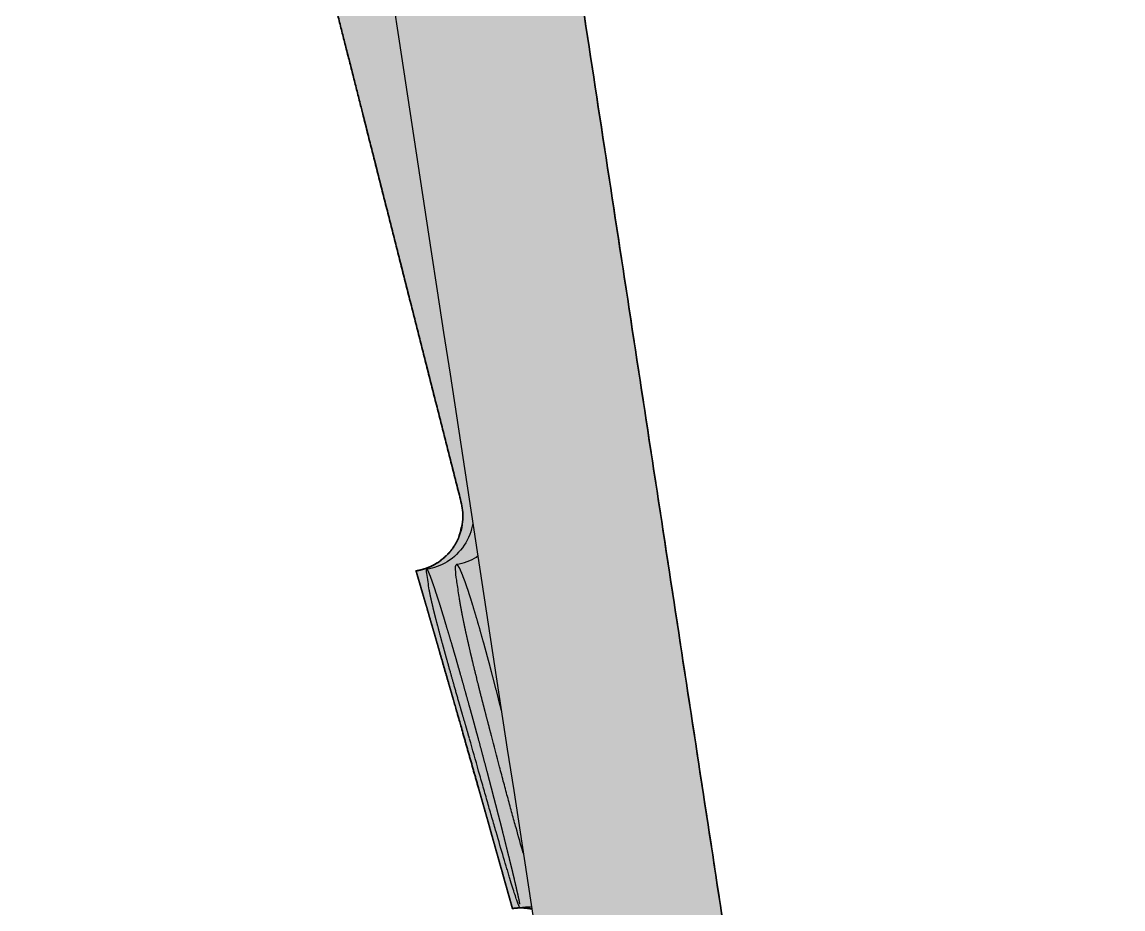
# Model space of a CAD drawing. Header units: millimetres. Extents: x 0 to 2561, y -987 to 790.
# Drawn here: x 1895.2 to 2024.8, y 580.9 to 685.3 of the extents above; entities that cross this region are included whole.
import ezdxf

# ---------------------------------------------------------------- set-up
doc = ezdxf.new("R2010")
doc.units = ezdxf.units.MM
doc.layers.add('Blocks', color=7, linetype='Continuous')
doc.layers.add('Blocks$Fill', color=7, linetype='Continuous', true_color=0xffffff)
doc.layers.add('Blocks$Inner', color=7, linetype='Continuous', lineweight=25, true_color=0x007f00)
doc.layers.add('Blocks$Outline', color=7, linetype='Continuous', lineweight=35, true_color=0xff3f3f)

# ---------------------------------------------------------------- blocks, each defined once
blk = doc.blocks.new('Balcony Dining Bench Side')
at = {"layer": 'Blocks$Fill'}
blk.add_hatch(color=256, dxfattribs=at).paths.add_polyline_path([(148.25, 781.59), (147.94, 783.57), (147.94, 783.57), (152.77, 784.3), (186.65, 789.47), (186.74, 789.48), (187.07, 789.52), (187.4, 789.56), (187.74, 789.58), (188.08, 789.59), (188.42, 789.6), (188.76, 789.59), (189.1, 789.58), (189.44, 789.55), (189.67, 789.53), (189.89, 789.5), (190.12, 789.47), (190.35, 789.43), (190.58, 789.39), (190.8, 789.34), (191.03, 789.29), (191.25, 789.24), (191.47, 789.18), (191.7, 789.11), (191.92, 789.04), (192.14, 788.97), (192.46, 788.85), (192.79, 788.72), (193.1, 788.58), (193.42, 788.44), (193.73, 788.28), (194.03, 788.11), (194.33, 787.94), (194.63, 787.76), (194.82, 787.63), (195.01, 787.5), (195.2, 787.36), (195.38, 787.23), (195.56, 787.09), (195.74, 786.94), (195.91, 786.79), (196.08, 786.64), (196.25, 786.49), (196.41, 786.33), (196.58, 786.17), (196.73, 786.01), (196.96, 785.76), (197.18, 785.5), (197.4, 785.24), (197.6, 784.98), (197.8, 784.71), (197.98, 784.43), (198.16, 784.15), (198.33, 783.87), (198.49, 783.59), (198.64, 783.3), (198.78, 783.01), (198.92, 782.71), (199.04, 782.42), (199.16, 782.12), (199.26, 781.82), (199.36, 781.52), (199.45, 781.23), (199.53, 780.92), (199.6, 780.62), (199.67, 780.32), (199.72, 780.02), (199.75, 779.84), (246.27, 475.62), (246.94, 470.84), (247.53, 465.89), (247.99, 460.92), (248.33, 455.94), (248.56, 450.95), (253.11, 451.1), (261.36, 451.35), (428.99, 456.6), (442.73, 457.03), (475.71, 458.06), (640.6, 463.22), (640.78, 463.23), (640.96, 463.23), (641.34, 463.22), (641.73, 463.2), (642.09, 463.17), (642.46, 463.13), (642.82, 463.07), (643.19, 463.01), (643.55, 462.93), (643.92, 462.84), (644.27, 462.74), (644.63, 462.63), (644.98, 462.5), (645.33, 462.37), (645.67, 462.22), (646, 462.06), (646.34, 461.89), (646.66, 461.71), (646.98, 461.52), (647.3, 461.32), (647.6, 461.11), (647.9, 460.89), (648.2, 460.66), (648.48, 460.43), (648.76, 460.18), (649.03, 459.92), (649.29, 459.66), (649.54, 459.38), (649.79, 459.1), (650.02, 458.81), (650.24, 458.51), (650.46, 458.21), (650.66, 457.9), (650.86, 457.58), (651.04, 457.26), (651.22, 456.93), (651.38, 456.6), (651.53, 456.26), (651.67, 455.91), (651.8, 455.56), (651.92, 455.21), (652.03, 454.85), (652.12, 454.49), (652.21, 454.13), (652.28, 453.77), (652.34, 453.4), (652.39, 453.03), (652.42, 452.66), (652.45, 452.29), (652.5, 451.27), (653.21, 436.63), (652.84, 436.61), (651.71, 436.56), (672.55, 9.35), (672.66, 6.48), (672.66, 5.88), (672.65, 5.32), (672.64, 5.06), (672.62, 4.8), (672.59, 4.56), (672.57, 4.32), (672.53, 4.1), (672.51, 3.99), (672.49, 3.88), (672.47, 3.77), (672.44, 3.67), (672.42, 3.57), (672.39, 3.47), (672.36, 3.38), (672.33, 3.28), (672.29, 3.19), (672.26, 3.1), (672.22, 3.01), (672.18, 2.92), (672.14, 2.84), (672.1, 2.76), (672.05, 2.67), (672, 2.6), (671.95, 2.52), (671.9, 2.44), (671.85, 2.37), (671.79, 2.3), (671.73, 2.23), (671.67, 2.16), (671.61, 2.09), (671.54, 2.03), (671.47, 1.96), (671.4, 1.9), (671.33, 1.84), (671.25, 1.78), (671.17, 1.73), (671.09, 1.67), (671, 1.62), (670.92, 1.56), (670.83, 1.51), (670.73, 1.46), (670.64, 1.41), (670.54, 1.37), (670.44, 1.32), (670.34, 1.27), (670.23, 1.23), (670.12, 1.19), (669.9, 1.11), (669.67, 1.03), (669.43, 0.96), (669.18, 0.89), (668.93, 0.83), (668.66, 0.77), (668.39, 0.72), (667.83, 0.62), (667.24, 0.53), (666.63, 0.46), (666.01, 0.39), (664.7, 0.29), (661.99, 0.14), (659.27, 0.02), (657.96, 0), (657.33, 0), (656.71, 0.02), (656.12, 0.05), (655.55, 0.09), (655.28, 0.12), (655.01, 0.15), (654.75, 0.19), (654.5, 0.23), (654.25, 0.28), (654.01, 0.33), (653.78, 0.39), (653.67, 0.42), (653.56, 0.46), (653.46, 0.49), (653.35, 0.53), (653.25, 0.56), (653.15, 0.6), (653.05, 0.64), (652.96, 0.69), (652.87, 0.73), (652.78, 0.78), (652.69, 0.82), (652.61, 0.87), (652.52, 0.92), (652.44, 0.98), (652.37, 1.03), (652.29, 1.09), (652.22, 1.15), (652.15, 1.21), (652.08, 1.27), (652.02, 1.33), (651.95, 1.4), (651.89, 1.47), (651.83, 1.54), (651.78, 1.61), (651.72, 1.68), (651.67, 1.76), (651.62, 1.84), (651.57, 1.92), (651.52, 2), (651.47, 2.08), (651.43, 2.17), (651.39, 2.26), (651.35, 2.35), (651.31, 2.44), (651.27, 2.54), (651.24, 2.64), (651.2, 2.74), (651.17, 2.84), (651.14, 2.94), (651.11, 3.05), (651.05, 3.27), (651, 3.51), (650.95, 3.75), (650.91, 4), (650.87, 4.26), (650.8, 4.82), (650.74, 5.42), (650.58, 8.28), (629.48, 440.86), (287.45, 430.16), (287.61, 425.24), (287.67, 423.34), (287.69, 422.72), (287.69, 422.6), (287.68, 422.51), (287.68, 422.46), (287.68, 422.42), (287.67, 422.34), (287.66, 422.26), (287.64, 422.18), (287.63, 422.1), (287.61, 422.02), (287.59, 421.95), (287.57, 421.87), (287.54, 421.79), (287.52, 421.73), (287.49, 421.67), (287.47, 421.61), (287.44, 421.56), (287.41, 421.5), (287.38, 421.44), (287.35, 421.39), (287.32, 421.33), (287.28, 421.28), (287.25, 421.23), (287.21, 421.17), (287.17, 421.12), (287.14, 421.07), (287.09, 421.02), (287.05, 420.98), (287.01, 420.93), (286.97, 420.88), (286.92, 420.84), (286.87, 420.79), (286.83, 420.75), (286.78, 420.71), (286.73, 420.67), (286.68, 420.63), (286.63, 420.6), (286.57, 420.56), (286.52, 420.52), (286.47, 420.49), (286.41, 420.46), (286.35, 420.43), (286.3, 420.4), (286.24, 420.37), (286.18, 420.35), (286.11, 420.31), (286.03, 420.29), (285.96, 420.26), (285.88, 420.24), (285.8, 420.22), (285.72, 420.2), (285.65, 420.18), (285.57, 420.17), (285.52, 420.16), (285.48, 420.16), (285.43, 420.15), (285.39, 420.15), (285.31, 420.14), (285.27, 420.14), (283.18, 420.08), (260.28, 419.36), (259.98, 419.37), (259.67, 419.42), (259.35, 419.51), (259.05, 419.64), (258.76, 419.82), (258.49, 420.04), (258.26, 420.29), (258.06, 420.57), (257.91, 420.87), (257.8, 421.17), (257.73, 421.48), (257.7, 421.78), (257.7, 421.78), (257.69, 422.26), (257.68, 422.4), (257.66, 423.19), (257.63, 424.13), (257.63, 424.28), (257.47, 429.22), (248.14, 428.93), (247.65, 423.3), (247.02, 417.68), (195.24, 8.28), (195.27, 8.28), (194.88, 5.44), (194.78, 4.84), (194.67, 4.3), (194.61, 4.04), (194.54, 3.79), (194.48, 3.55), (194.41, 3.33), (194.34, 3.11), (194.3, 3), (194.26, 2.9), (194.22, 2.8), (194.18, 2.71), (194.13, 2.61), (194.09, 2.52), (194.04, 2.43), (193.99, 2.34), (193.94, 2.26), (193.89, 2.17), (193.84, 2.09), (193.79, 2.01), (193.73, 1.94), (193.68, 1.86), (193.62, 1.79), (193.56, 1.72), (193.49, 1.65), (193.43, 1.59), (193.36, 1.53), (193.29, 1.47), (193.22, 1.41), (193.15, 1.35), (193.08, 1.3), (193, 1.24), (192.92, 1.19), (192.84, 1.14), (192.76, 1.1), (192.67, 1.05), (192.58, 1.01), (192.49, 0.97), (192.4, 0.93), (192.31, 0.89), (192.21, 0.86), (192.11, 0.83), (192.01, 0.79), (191.9, 0.77), (191.79, 0.74), (191.69, 0.71), (191.57, 0.69), (191.46, 0.66), (191.23, 0.62), (190.99, 0.59), (190.74, 0.56), (190.48, 0.54), (190.22, 0.52), (189.95, 0.51), (189.67, 0.5), (189.1, 0.5), (188.51, 0.52), (187.9, 0.55), (187.27, 0.6), (185.97, 0.72), (183.26, 1.05), (180.57, 1.41), (179.27, 1.61), (178.65, 1.72), (178.05, 1.84), (177.47, 1.98), (176.92, 2.12), (176.65, 2.19), (176.4, 2.27), (176.15, 2.35), (175.9, 2.44), (175.67, 2.53), (175.45, 2.62), (175.23, 2.72), (175.13, 2.77), (175.02, 2.82), (174.93, 2.88), (174.83, 2.93), (174.74, 2.98), (174.64, 3.04), (174.56, 3.1), (174.47, 3.16), (174.39, 3.22), (174.31, 3.28), (174.22, 3.35), (174.13, 3.42), (174.05, 3.49), (173.98, 3.57), (173.94, 3.61), (173.9, 3.65), (173.87, 3.69), (173.83, 3.73), (173.8, 3.77), (173.76, 3.81), (173.73, 3.85), (173.7, 3.89), (173.67, 3.93), (173.64, 3.98), (173.61, 4.02), (173.58, 4.06), (173.56, 4.11), (173.53, 4.15), (173.5, 4.2), (173.48, 4.24), (173.43, 4.34), (173.39, 4.43), (173.34, 4.53), (173.31, 4.63), (173.27, 4.73), (173.24, 4.84), (173.21, 4.94), (173.18, 5.05), (173.15, 5.17), (173.13, 5.28), (173.11, 5.4), (173.09, 5.52), (173.07, 5.64), (173.06, 5.77), (173.05, 5.89), (173.04, 6.03), (173.03, 6.3), (173.02, 6.58), (173.03, 6.8), (173.03, 7.03), (173.06, 7.5), (173.09, 8.01), (173.15, 8.55), (173.44, 11.03), (173.41, 11.04), (225.19, 420.44), (225.84, 426.29), (226.3, 432.16), (226.58, 438.06), (226.68, 443.96), (226.58, 449.86), (226.3, 455.76), (225.84, 461.64), (225.19, 467.49), (224.52, 472.3), (214.5, 537.82), (214.13, 537.73), (211.03, 536.94), (209.87, 536.61), (209.26, 536.42), (208.75, 536.24), (208.53, 536.16), (208.33, 536.08), (208.16, 536), (208.09, 535.96), (208.01, 535.93), (207.95, 535.89), (207.89, 535.86), (207.86, 535.84), (207.84, 535.83), (207.82, 535.81), (207.79, 535.8), (207.77, 535.78), (207.76, 535.77), (207.75, 535.77), (207.75, 535.76), (207.74, 535.75), (207.73, 535.74), (207.72, 535.73), (207.71, 535.72), (207.7, 535.71), (207.69, 535.7), (207.68, 535.69), (207.67, 535.67), (207.66, 535.66), (207.64, 535.63), (207.25, 536.72), (207.09, 537.16), (207.07, 537.23), (207.05, 537.3), (207.04, 537.33), (207.03, 537.37), (207.02, 537.4), (207.02, 537.41), (207.02, 537.43), (207.01, 537.44), (207.01, 537.46), (207.01, 537.47), (207.01, 537.49), (207.01, 537.49), (207.01, 537.5), (207.01, 537.51), (207.01, 537.51), (207.01, 537.52), (207.01, 537.52), (207.01, 537.53), (207.01, 537.54), (207.01, 537.54), (207.01, 537.55), (207.01, 537.55), (207.01, 537.56), (207.01, 537.56), (207.01, 537.56), (207.02, 537.57), (207.02, 537.57), (207.02, 537.57), (207.02, 537.57), (207.02, 537.58), (207.02, 537.58), (207.02, 537.58), (207.02, 537.58), (207.02, 537.58), (207.02, 537.59), (207.02, 537.59), (207.03, 537.59), (207.03, 537.59), (207.03, 537.59), (207.03, 537.6), (207.03, 537.6), (207.03, 537.6), (207.03, 537.6), (207.03, 537.6), (207.04, 537.61), (207.04, 537.61), (207.04, 537.61), (207.05, 537.62), (207.05, 537.62), (207.06, 537.63), (207.07, 537.64), (207.09, 537.65), (207.11, 537.66), (207.12, 537.68), (207.15, 537.69), (207.17, 537.71), (207.19, 537.72), (207.24, 537.75), (207.3, 537.79), (207.36, 537.82), (207.43, 537.85), (207.5, 537.89), (207.58, 537.92), (207.76, 538), (207.95, 538.07), (208.4, 538.24), (208.94, 538.42), (209.36, 538.55), (214.16, 540.04), (207.92, 580.87), (207.78, 580.9), (207.64, 580.92), (207.5, 580.94), (207.36, 580.96), (207.22, 580.98), (207.07, 580.99), (206.93, 581), (206.79, 581), (206.65, 581), (206.5, 581), (206.36, 581), (206.22, 580.99), (206.07, 580.98), (205.93, 580.97), (205.79, 580.95), (205.65, 580.93), (205.53, 581.32), (204.36, 585.5), (203.99, 586.81), (200.03, 600.81), (194.3, 620.67), (194.3, 620.67), (194.3, 620.67), (194.46, 620.7), (194.62, 620.73), (194.78, 620.76), (194.93, 620.8), (195.09, 620.84), (195.24, 620.89), (195.4, 620.94), (195.55, 620.99), (195.7, 621.05), (195.85, 621.11), (196, 621.17), (196.14, 621.24), (196.29, 621.31), (196.43, 621.39), (196.57, 621.47), (196.71, 621.55), (196.86, 621.65), (197.01, 621.75), (197.15, 621.85), (197.3, 621.95), (197.43, 622.06), (197.57, 622.18), (197.7, 622.3), (197.83, 622.42), (197.96, 622.54), (198.08, 622.67), (198.2, 622.8), (198.31, 622.93), (198.42, 623.07), (198.53, 623.21), (198.63, 623.36), (198.73, 623.5), (198.83, 623.65), (198.92, 623.8), (199.01, 623.96), (199.09, 624.11), (199.17, 624.27), (199.25, 624.43), (199.32, 624.59), (199.38, 624.76), (199.44, 624.92), (199.5, 625.09), (199.55, 625.26), (199.6, 625.43), (199.64, 625.6), (199.68, 625.78), (199.71, 625.95), (199.74, 626.12), (199.77, 626.29), (199.78, 626.45), (199.8, 626.61), (199.81, 626.77), (199.81, 626.93), (199.82, 627.09), (199.81, 627.25), (199.81, 627.41), (199.8, 627.57), (199.78, 627.73), (199.77, 627.9), (199.74, 628.05), (199.72, 628.21), (199.69, 628.37), (199.65, 628.53), (199.62, 628.69), (188.88, 671.09), (184.58, 688.1), (184.58, 688.1), (184.53, 688.26), (184.3, 688.92), (184.25, 689.06), (184.22, 689.14), (184.21, 689.16), (184.15, 689.29), (184.08, 689.43), (184.01, 689.56), (183.94, 689.69), (183.87, 689.82), (183.79, 689.94), (183.71, 690.07), (183.63, 690.19), (183.54, 690.32), (183.45, 690.44), (183.35, 690.56), (183.25, 690.68), (183.15, 690.8), (183.05, 690.92), (182.94, 691.03), (182.83, 691.14), (182.72, 691.25), (182.61, 691.35), (182.49, 691.45), (182.37, 691.55), (182.25, 691.65), (182.12, 691.74), (182, 691.83), (181.87, 691.92), (181.74, 692), (181.61, 692.08), (181.48, 692.16), (181.35, 692.23), (181.22, 692.3), (181.08, 692.36), (180.95, 692.43), (180.81, 692.49), (180.67, 692.54), (180.53, 692.6), (180.39, 692.65), (180.25, 692.7), (180.11, 692.74), (179.96, 692.78), (179.82, 692.82), (179.67, 692.85), (179.53, 692.88), (179.38, 692.91), (179.23, 692.93), (179.09, 692.95), (178.94, 692.97), (178.79, 692.98), (178.64, 692.99), (178.49, 693), (178.34, 693), (178.19, 693), (178.04, 693), (177.89, 692.99), (177.74, 692.98), (177.59, 692.97), (177.44, 692.95), (177.29, 692.93), (177.18, 693.32), (171.72, 712.81), (165.95, 732.67), (166.11, 732.69), (166.27, 732.72), (166.42, 732.76), (166.58, 732.8), (166.74, 732.84), (166.89, 732.88), (167.04, 732.93), (167.2, 732.99), (167.35, 733.05), (167.5, 733.11), (167.65, 733.17), (167.79, 733.24), (167.94, 733.31), (168.08, 733.39), (168.22, 733.47), (168.36, 733.55), (168.51, 733.65), (168.66, 733.74), (168.8, 733.85), (168.94, 733.95), (169.08, 734.06), (169.22, 734.18), (169.35, 734.29), (169.48, 734.42), (169.6, 734.54), (169.72, 734.67), (169.84, 734.8), (169.96, 734.93), (170.07, 735.07), (170.18, 735.21), (170.28, 735.35), (170.38, 735.5), (170.48, 735.65), (170.57, 735.8), (170.66, 735.96), (170.74, 736.11), (170.82, 736.27), (170.89, 736.43), (170.96, 736.59), (171.03, 736.76), (171.09, 736.92), (171.15, 737.09), (171.2, 737.26), (171.25, 737.43), (171.29, 737.6), (171.33, 737.77), (171.36, 737.95), (171.39, 738.12), (171.41, 738.28), (171.43, 738.44), (171.44, 738.61), (171.45, 738.77), (171.46, 738.93), (171.46, 739.09), (171.46, 739.25), (171.46, 739.41), (171.45, 739.57), (171.43, 739.73), (171.41, 739.89), (171.39, 740.05), (171.37, 740.21), (171.34, 740.37), (171.3, 740.53), (171.26, 740.69), (168.26, 752.56), (168.15, 752.97), (160.44, 783.45), (153.12, 782.33), (150.58, 781.94), (148.25, 781.59), (148.25, 781.59)], flags=0)
at = {"layer": 'Blocks$Inner'}
for points, degree in [([(176.57, 785.9), (192.55, 681.37), (208.54, 576.83), (224.52, 472.3)], 3), ([(199.75, 779.84), (223.01, 627.73), (246.27, 475.62)], 2), ([(184.58, 688.1), (186.01, 682.42), (187.45, 676.75), (188.88, 671.09)], 3), ([(188.88, 671.09), (192.46, 656.95), (196.04, 642.81), (199.62, 628.69)], 3), ([(199.62, 628.69), (199.83, 627.85), (199.87, 626.98), (199.74, 626.12)], 3), ([(199.74, 626.12), (199.6, 625.19), (199.26, 624.29), (198.73, 623.5)], 3), ([(198.73, 623.5), (198.21, 622.71), (197.52, 622.05), (196.71, 621.55)], 3), ([(196.71, 621.55), (195.97, 621.1), (195.15, 620.8), (194.3, 620.67)], 3), ([(195.86, 618.43), (195.76, 619.07), (195.67, 619.71), (195.57, 620.35)], 3), ([(199.41, 617.41), (199.32, 618), (199.23, 618.59), (199.14, 619.18)], 3), ([(205.65, 580.93), (206.41, 581.04), (207.18, 581.02), (207.92, 580.87)], 3), ([(206.51, 581.06), (206.95, 581.13), (207.4, 581.15), (207.84, 581.13)], 3)]:
    blk.add_open_spline(points, degree=degree, dxfattribs=at)
for points, knots in [([(200.98, 626.28), (200.98, 626.27), (200.97, 626.26), (200.97, 626.24), (200.84, 625.42), (200.49, 624.45), (199.97, 623.67), (199.45, 622.89), (198.76, 622.23), (197.95, 621.74), (197.22, 621.29), (196.4, 620.99), (195.55, 620.86)], [88.710537, 88.710537, 88.710537, 88.710537, 88.750074, 88.750074, 88.750074, 91.721368, 91.721368, 91.721368, 94.575718, 94.575718, 94.575718, 97.174015, 97.174015, 97.174015, 97.174015]), ([(201.58, 622.35), (201.53, 622.32), (201.47, 622.29), (201.42, 622.26), (200.7, 621.82), (199.89, 621.53), (199.06, 621.4)], [91.303747, 91.303747, 91.303747, 91.303747, 91.493029, 91.493029, 91.493029, 94.076675, 94.076675, 94.076675, 94.076675]), ([(195.57, 620.35), (195.56, 620.4), (195.55, 620.44), (195.53, 620.6), (195.52, 620.7), (195.53, 620.82), (195.54, 620.86), (195.55, 620.86)], [-2.204153, -2.204153, -2.204153, -2.204153, -1.592, -1.592, 0.429553, 0.429553, 2.273119, 2.273119, 2.273119, 2.273119]), ([(199.14, 619.18), (199.1, 619.44), (199.06, 619.68), (198.97, 620.4), (198.95, 620.77), (198.95, 621.15), (198.96, 621.24), (199, 621.36), (199.02, 621.39), (199.05, 621.4)], [-10.047798, -10.047798, -10.047798, -10.047798, -8.278702, -8.278702, -4.239498, -4.239498, -2.219896, -2.219896, -0.577498, -0.577498, -0.577498, -0.577498]), ([(206.91, 587.46), (206.65, 588.37), (206.37, 589.35), (206, 590.68), (205.92, 590.96), (205.77, 591.52), (205.69, 591.81), (205.45, 592.67), (205.29, 593.26), (204.96, 594.47), (204.8, 595.08), (204.55, 596.01), (204.47, 596.33), (204.3, 596.97), (204.21, 597.29), (203.81, 598.83), (203.49, 600.06), (203.17, 601.29)], [-48.344458, -48.344458, -48.344458, -48.344458, -44.432027, -44.432027, -43.422213, -43.422213, -42.412398, -42.412398, -40.392769, -40.392769, -38.37314, -38.37314, -37.363326, -37.363326, -36.353511, -36.353511, -32.525499, -32.525499, -32.525499, -32.525499]), ([(206.5, 581.06), (206.48, 581.06), (206.41, 581.2), (206.27, 581.58), (206.21, 581.74), (206.08, 582.12), (206.01, 582.35), (205.76, 583.1), (205.57, 583.72), (205.3, 584.63), (205.24, 584.81), (205.12, 585.21), (205.06, 585.41), (204.87, 586.03), (204.74, 586.47), (204.33, 587.85), (204.04, 588.86), (203.64, 590.22), (203.56, 590.49), (203.4, 591.06), (203.32, 591.34), (203.07, 592.2), (202.9, 592.79), (202.56, 593.98), (202.38, 594.59), (202.12, 595.52), (202.03, 595.84), (201.85, 596.47), (201.76, 596.79), (201.31, 598.37), (200.96, 599.63), (200.6, 600.89)], [-64.689964, -64.689964, -64.689964, -64.689964, -60.646857, -60.646857, -58.625303, -58.625303, -56.603749, -56.603749, -52.560642, -52.560642, -51.549866, -51.549866, -50.539089, -50.539089, -48.517535, -48.517535, -44.474428, -44.474428, -43.463652, -43.463652, -42.452875, -42.452875, -40.431321, -40.431321, -38.409768, -38.409768, -37.398991, -37.398991, -36.388214, -36.388214, -32.430808, -32.430808, -32.430808, -32.430808])]:
    blk.add_open_spline(points, degree=3, knots=knots, dxfattribs=at)
for points, weights, degree in [([(201.42, 622.26), (201.49, 622.35), (201.56, 622.45)], [0.83791349062, 0.837662136494, 0.837566262035], 2), ([(194.3, 620.67), (194.3, 620.67), (194.31, 620.64), (194.33, 620.58)], [1, 0.999999999161, 0.999999998323, 0.999999997485], 3), ([(194.33, 620.58), (194.35, 620.51), (194.37, 620.42), (194.41, 620.29)], [0.999999997485, 0.999999997486, 0.999999997488, 0.99999999749], 3), ([(195.56, 620.86), (195.58, 620.86), (195.61, 620.83), (195.64, 620.76)], [1, 1.00000001468, 1.00000002936, 1.00000004403], 3), ([(195.64, 620.76), (195.68, 620.7), (195.73, 620.6), (195.78, 620.47)], [1.00000004403, 1.00000004397, 1.00000004391, 1.00000004384], 3), ([(199.07, 621.4), (199.1, 621.39), (199.15, 621.36), (199.2, 621.29)], [1, 1.00000004654, 1.00000009307, 1.00000013957], 3), ([(199.2, 621.29), (199.25, 621.23), (199.31, 621.13), (199.38, 621)], [1.00000013957, 1.00000013929, 1.000000139, 1.00000013869], 3), ([(199.38, 621), (199.52, 620.74), (199.68, 620.35), (199.87, 619.85)], [1.00000013869, 1.00000013807, 1.00000013739, 1.00000013667], 3), ([(194.41, 620.29), (194.48, 620.04), (194.59, 619.67), (194.74, 619.17)], [0.99999999749, 0.999999997493, 0.999999997499, 0.999999997507], 3), ([(195.78, 620.47), (195.89, 620.21), (196.04, 619.84), (196.21, 619.33)], [1.00000004384, 1.0000000437, 1.00000004353, 1.00000004333], 3), ([(196.21, 619.33), (196.3, 619.08), (196.4, 618.8), (196.5, 618.49)], [1.00000004333, 1.00000004324, 1.00000004313, 1.00000004303], 3), ([(199.87, 619.85), (199.97, 619.59), (200.07, 619.31), (200.18, 619)], [1.00000013667, 1.00000013631, 1.00000013594, 1.00000013556], 3), ([(194.74, 619.17), (194.81, 618.92), (194.89, 618.64), (194.98, 618.34)], [0.999999997507, 0.999999997511, 0.999999997515, 0.999999997519], 3), ([(194.98, 618.34), (195.07, 618.03), (195.17, 617.7), (195.27, 617.34)], [0.999999997519, 0.999999997524, 0.999999997529, 0.999999997534], 3), ([(196.5, 618.49), (196.6, 618.18), (196.71, 617.85), (196.83, 617.49)], [1.00000004303, 1.00000004292, 1.00000004281, 1.00000004269], 3), ([(200.18, 619), (200.29, 618.69), (200.4, 618.35), (200.52, 617.98)], [1.00000013556, 1.00000013518, 1.0000001348, 1.00000013441], 3), ([(200.52, 617.98), (200.76, 617.26), (201.01, 616.43), (201.29, 615.49)], [1.00000013441, 1.00000013364, 1.00000013285, 1.00000013205], 3), ([(195.27, 617.34), (195.38, 616.98), (195.49, 616.6), (195.61, 616.19)], [0.999999997534, 0.99999999754, 0.999999997545, 0.999999997551], 3), ([(196.83, 617.49), (196.94, 617.13), (197.07, 616.74), (197.2, 616.33)], [1.00000004269, 1.00000004258, 1.00000004246, 1.00000004233], 3), ([(195.61, 616.19), (195.73, 615.77), (195.85, 615.34), (195.99, 614.87)], [0.999999997551, 0.999999997557, 0.999999997564, 0.999999997571], 3), ([(197.2, 616.33), (197.32, 615.91), (197.46, 615.47), (197.6, 615.01)], [1.00000004233, 1.00000004221, 1.00000004209, 1.00000004196], 3), ([(201.29, 615.49), (201.57, 614.56), (201.86, 613.54), (202.16, 612.46)], [1.00000013205, 1.00000013125, 1.00000013047, 1.0000001297], 3), ([(195.99, 614.87), (196.26, 613.95), (196.55, 612.95), (196.86, 611.88)], [0.999999997571, 0.999999997584, 0.999999997598, 0.999999997613], 3), ([(197.6, 615.01), (197.88, 614.08), (198.18, 613.07), (198.5, 612)], [1.00000004196, 1.0000000417, 1.00000004143, 1.00000004116], 3), ([(196.86, 611.88), (197.01, 611.34), (197.17, 610.78), (197.34, 610.21)], [0.999999997613, 0.999999997621, 0.999999997629, 0.999999997637], 3), ([(198.5, 612), (198.66, 611.46), (198.82, 610.9), (198.99, 610.33)], [1.00000004116, 1.00000004103, 1.00000004089, 1.00000004075], 3), ([(202.16, 612.46), (202.31, 611.92), (202.47, 611.36), (202.62, 610.78)], [1.0000001297, 1.00000012931, 1.00000012893, 1.00000012856], 3), ([(197.34, 610.21), (197.5, 609.64), (197.67, 609.04), (197.85, 608.44)], [0.999999997637, 0.999999997645, 0.999999997653, 0.999999997661], 3), ([(198.99, 610.33), (199.15, 609.75), (199.32, 609.15), (199.49, 608.55)], [1.00000004075, 1.00000004061, 1.00000004048, 1.00000004034], 3), ([(202.62, 610.78), (202.78, 610.2), (202.94, 609.6), (203.1, 608.99)], [1.00000012856, 1.00000012818, 1.00000012781, 1.00000012745], 3), ([(203.1, 608.99), (203.42, 607.78), (203.74, 606.54), (204.06, 605.25)], [1.00000012745, 1.00000012672, 1.00000012604, 1.00000012538], 3), ([(197.85, 608.44), (198.19, 607.24), (198.55, 606.01), (198.91, 604.74)], [0.999999997661, 0.999999997678, 0.999999997694, 0.999999997711], 3), ([(199.49, 608.55), (199.84, 607.35), (200.18, 606.11), (200.53, 604.83)], [1.00000004034, 1.00000004006, 1.0000000398, 1.00000003953], 3), ([(204.06, 605.25), (204.14, 604.93), (204.22, 604.61), (204.3, 604.29)], [1.00000012538, 1.00000012522, 1.00000012506, 1.0000001249], 3), ([(198.91, 604.74), (199, 604.42), (199.09, 604.1), (199.18, 603.78)], [0.999999997711, 0.999999997715, 0.99999999772, 0.999999997724], 3), ([(199.18, 603.78), (199.28, 603.46), (199.37, 603.13), (200.03, 600.81)], [0.999999997724, 0.999999997728, 0.999999997732, 0.999999997737], 3), ([(200.53, 604.83), (200.62, 604.52), (200.71, 604.2), (200.8, 603.87)], [1.00000003953, 1.00000003946, 1.0000000394, 1.00000003933], 3), ([(200.8, 603.87), (200.89, 603.55), (200.98, 603.22), (201.07, 602.9)], [1.00000003933, 1.00000003926, 1.0000000392, 1.00000003913], 3), ([(201.07, 602.9), (201.24, 602.28), (201.4, 601.66), (201.57, 601.04)], [1.00000003913, 1.00000003901, 1.00000003889, 1.00000003877], 3), ([(200.03, 600.81), (200.39, 599.53), (200.76, 598.26), (201.11, 597)], [0.999999997762, 0.999999997779, 0.999999997795, 0.999999997811], 3), ([(201.57, 601.04), (201.58, 601.01), (201.59, 600.98), (201.6, 600.95)], [1.00000003877, 1.00000003876, 1.00000003876, 1.00000003875], 3), ([(201.6, 600.95), (201.95, 599.65), (202.29, 598.36), (202.63, 597.08)], [1.00000003875, 1.0000000385, 1.00000003826, 1.00000003803], 3), ([(201.11, 597), (201.2, 596.68), (201.3, 596.36), (201.39, 596.04)], [0.999999997811, 0.999999997815, 0.999999997819, 0.999999997823], 3), ([(201.39, 596.04), (201.48, 595.73), (201.56, 595.41), (201.65, 595.1)], [0.999999997823, 0.999999997827, 0.999999997831, 0.999999997835], 3), ([(202.63, 597.08), (202.72, 596.75), (202.8, 596.43), (202.88, 596.12)], [1.00000003803, 1.00000003797, 1.00000003791, 1.00000003786], 3), ([(202.88, 596.12), (202.97, 595.8), (203.05, 595.48), (203.13, 595.17)], [1.00000003786, 1.0000000378, 1.00000003774, 1.00000003769], 3), ([(201.65, 595.1), (201.83, 594.48), (202, 593.87), (202.17, 593.27)], [0.999999997835, 0.999999997842, 0.99999999785, 0.999999997857], 3), ([(203.13, 595.17), (203.29, 594.55), (203.45, 593.94), (203.61, 593.34)], [1.00000003769, 1.00000003758, 1.00000003748, 1.00000003737], 3), ([(203.61, 593.34), (203.76, 592.74), (203.91, 592.15), (204.06, 591.58)], [1.00000003737, 1.00000003727, 1.00000003718, 1.00000003708], 3), ([(202.17, 593.27), (202.34, 592.67), (202.51, 592.09), (202.67, 591.51)], [0.999999997857, 0.999999997865, 0.999999997872, 0.999999997879], 3), ([(202.67, 591.51), (202.75, 591.23), (202.83, 590.94), (202.91, 590.66)], [0.999999997879, 0.999999997882, 0.999999997886, 0.999999997889], 3), ([(204.06, 591.58), (204.13, 591.29), (204.21, 591.01), (204.28, 590.73)], [1.00000003708, 1.00000003703, 1.00000003699, 1.00000003694], 3), ([(204.28, 590.73), (204.35, 590.44), (204.42, 590.17), (204.49, 589.89)], [1.00000003694, 1.0000000369, 1.00000003685, 1.00000003681], 3), ([(202.91, 590.66), (202.99, 590.38), (203.07, 590.1), (203.14, 589.83)], [0.999999997889, 0.999999997893, 0.999999997896, 0.999999997899], 3), ([(203.14, 589.83), (203.45, 588.74), (203.73, 587.73), (203.99, 586.81)], [0.999999997899, 0.999999997912, 0.999999997924, 0.999999997935], 3), ([(204.49, 589.89), (204.76, 588.81), (205.01, 587.8), (205.24, 586.88)], [1.00000003681, 1.00000003663, 1.00000003648, 1.00000003634], 3), ([(203.99, 586.81), (204.12, 586.35), (204.24, 585.91), (204.36, 585.5)], [0.999999997935, 0.999999997941, 0.999999997946, 0.999999997951], 3), ([(205.24, 586.88), (205.35, 586.42), (205.46, 585.98), (205.56, 585.57)], [1.00000003634, 1.00000003627, 1.00000003621, 1.00000003615], 3), ([(205.56, 585.57), (205.61, 585.36), (205.66, 585.16), (205.7, 584.96)], [1.00000003615, 1.00000003612, 1.00000003609, 1.00000003606], 3), ([(204.36, 585.5), (204.42, 585.29), (204.48, 585.08), (204.53, 584.89)], [0.999999997951, 0.999999997953, 0.999999997956, 0.999999997958], 3), ([(204.53, 584.89), (204.59, 584.69), (204.64, 584.5), (204.69, 584.32)], [0.999999997958, 0.999999997961, 0.999999997963, 0.999999997965], 3), ([(204.69, 584.32), (204.9, 583.59), (205.07, 582.98), (205.21, 582.47)], [0.999999997965, 0.999999997973, 0.999999997981, 0.999999997987], 3), ([(205.7, 584.96), (205.75, 584.77), (205.8, 584.58), (205.84, 584.4)], [1.00000003606, 1.00000003603, 1.000000036, 1.00000003598], 3), ([(205.84, 584.4), (206.01, 583.68), (206.15, 583.06), (206.26, 582.57)], [1.00000003598, 1.00000003588, 1.0000000358, 1.00000003574], 3), ([(205.21, 582.47), (205.28, 582.22), (205.35, 582), (205.4, 581.8)], [0.999999997987, 0.99999999799, 0.999999997992, 0.999999997995], 3), ([(205.4, 581.8), (205.45, 581.61), (205.5, 581.45), (205.53, 581.32)], [0.999999997995, 0.999999997997, 0.999999997999, 0.999999998], 3), ([(206.26, 582.57), (206.31, 582.32), (206.36, 582.09), (206.4, 581.91)], [1.00000003574, 1.00000003571, 1.00000003569, 1.00000003567], 3), ([(206.4, 581.91), (206.43, 581.72), (206.46, 581.56), (206.48, 581.43)], [1.00000003567, 1.00000003565, 1.00000003564, 1.00000003564], 3), ([(205.53, 581.32), (205.61, 581.07), (205.64, 580.93), (205.65, 580.93)], [0.999999998, 0.999999998668, 0.999999999335, 1], 3)]:
    blk.add_rational_spline(points, weights, degree=degree, dxfattribs=at)
for points, weights, knots in [([(200.58, 600.97), (200.41, 601.55), (200.24, 602.14), (199.99, 603.01), (199.9, 603.31), (199.73, 603.89), (199.65, 604.18), (199.23, 605.61), (198.92, 606.73), (198.53, 608.08), (198.46, 608.35), (198.31, 608.88), (198.23, 609.15), (198.02, 609.92), (197.88, 610.43), (197.47, 611.88), (197.23, 612.79), (196.95, 613.83), (196.9, 614.04), (196.79, 614.43), (196.74, 614.62), (196.6, 615.18), (196.51, 615.53), (196.35, 616.18), (196.28, 616.48), (196.15, 617.04), (196.09, 617.29), (195.96, 617.9), (195.9, 618.2), (195.86, 618.43)], [1.00000000411, 1.00000000413, 1.00000000414, 1.00000000416, 1.00000000417, 1.00000000419, 1.00000000419, 1.00000000423, 1.00000000426, 1.00000000429, 1.0000000043, 1.00000000431, 1.00000000432, 1.00000000434, 1.00000000435, 1.00000000438, 1.0000000044, 1.00000000443, 1.00000000443, 1.00000000444, 1.00000000444, 1.00000000445, 1.00000000446, 1.00000000447, 1.00000000448, 1.00000000449, 1.00000000449, 1.0000000045, 1.0000000045, 1.0000000045], [-29.213479, -29.213479, -29.213479, -29.213479, -27.387637, -27.387637, -26.474716, -26.474716, -25.561794, -25.561794, -21.910109, -21.910109, -20.997188, -20.997188, -20.084267, -20.084267, -18.258425, -18.258425, -14.60674, -14.60674, -13.693818, -13.693818, -12.780897, -12.780897, -10.955055, -10.955055, -9.129212, -9.129212, -7.30337, -7.30337, -4.204163, -4.204163, -4.204163, -4.204163]), ([(203.17, 601.29), (203.16, 601.35), (203.14, 601.41), (202.97, 602.06), (202.82, 602.64), (202.58, 603.53), (202.51, 603.82), (202.36, 604.41), (202.28, 604.7), (201.91, 606.14), (201.63, 607.25), (201.3, 608.61), (201.23, 608.88), (201.1, 609.42), (201.04, 609.68), (200.85, 610.46), (200.73, 610.97), (200.4, 612.43), (200.19, 613.33), (199.93, 614.59), (199.85, 614.99), (199.7, 615.73), (199.64, 616.08), (199.52, 616.73), (199.47, 617.03), (199.42, 617.34), (199.41, 617.38), (199.41, 617.41)], [1.00000002824, 1.00000002824, 1.00000002825, 1.00000002835, 1.00000002843, 1.00000002856, 1.0000000286, 1.00000002868, 1.00000002873, 1.00000002892, 1.00000002907, 1.00000002924, 1.00000002927, 1.00000002934, 1.00000002937, 1.00000002946, 1.00000002952, 1.00000002967, 1.00000002975, 1.00000002985, 1.00000002988, 1.00000002992, 1.00000002994, 1.00000002996, 1.00000002997, 1.00000002997, 1.00000002997, 1.00000002997], [-32.525499, -32.525499, -32.525499, -32.525499, -32.334947, -32.334947, -30.51122, -30.51122, -29.599356, -29.599356, -28.687493, -28.687493, -25.040039, -25.040039, -24.128175, -24.128175, -23.216312, -23.216312, -21.392585, -21.392585, -17.74513, -17.74513, -15.921403, -15.921403, -14.097676, -14.097676, -12.273949, -12.273949, -12.047797, -12.047797, -12.047797, -12.047797])]:
    blk.add_rational_spline(points, weights, degree=3, knots=knots, dxfattribs=at)
at = {"layer": 'Blocks$Outline'}
for points, weights, degree, knots in [([(199.75, 779.84), (223.01, 627.73), (246.27, 475.62), (246.63, 473.23), (246.94, 470.84), (248.23, 460.93), (248.56, 450.95)], [1, 1, 1, 0.99919898381, 0.998531469259, 0.995782169175, 0.99529756251], 2, [-2.000001, -2.000001, -2.000001, 305.576053, 305.576053, 310.451764, 310.451764, 330.533415, 330.533415, 330.533415]), ([(200.03, 600.81), (199.37, 603.13), (199.28, 603.46), (199.18, 603.78), (199.09, 604.1), (199, 604.42), (198.91, 604.74), (198.55, 606.01), (198.19, 607.24), (197.85, 608.44), (197.67, 609.04), (197.5, 609.64), (197.34, 610.21), (197.17, 610.78), (197.01, 611.34), (196.86, 611.88), (196.55, 612.95), (196.26, 613.95), (195.99, 614.87), (195.85, 615.34), (195.73, 615.77), (195.61, 616.19), (195.49, 616.6), (195.38, 616.98), (195.27, 617.34), (195.17, 617.7), (195.07, 618.03), (194.98, 618.34), (194.89, 618.64), (194.81, 618.92), (194.74, 619.17), (194.59, 619.67), (194.48, 620.04), (194.41, 620.29), (194.37, 620.42), (194.35, 620.51), (194.33, 620.58), (194.31, 620.64), (194.3, 620.67), (194.3, 620.67), (195.15, 620.8), (195.97, 621.1), (196.71, 621.55), (197.52, 622.05), (198.21, 622.71), (198.73, 623.5), (199.26, 624.29), (199.6, 625.19), (199.74, 626.12), (199.87, 626.98), (199.83, 627.85), (199.62, 628.69), (196.04, 642.81), (192.46, 656.95), (188.88, 671.09), (187.45, 676.75), (186.01, 682.42), (184.58, 688.1), (184.56, 688.15), (184.3, 688.96), (184.05, 689.52), (183.85, 689.87), (183.16, 690.87), (182.56, 691.46), (181.87, 691.92), (180.52, 692.81), (178.89, 693.17), (177.29, 692.93), (177.29, 692.93), (177.25, 693.06), (177.18, 693.32), (177.15, 693.45), (177.1, 693.61), (177.05, 693.8), (177, 693.99), (176.94, 694.22), (176.87, 694.47), (176.73, 694.98), (176.56, 695.59), (176.35, 696.32), (176.3, 696.5), (176.25, 696.69), (176.2, 696.89), (176.14, 697.08), (176.09, 697.29), (176.03, 697.5), (175.91, 697.91), (175.79, 698.35), (175.66, 698.81), (175.41, 699.73), (175.13, 700.74), (174.82, 701.83), (174.74, 702.1), (174.67, 702.38), (174.59, 702.66), (174.51, 702.94), (174.43, 703.23), (174.35, 703.52), (174.19, 704.09), (174.02, 704.68), (173.86, 705.27), (173.69, 705.87), (173.52, 706.48), (173.34, 707.11), (173.25, 707.42), (173.16, 707.73), (173.07, 708.05), (172.98, 708.36), (172.89, 708.68), (172.8, 709.01), (172.45, 710.27), (172.09, 711.54), (171.72, 712.81)], [0.999999997737, 0.999999997732, 0.999999997728, 0.999999997724, 0.99999999772, 0.999999997715, 0.999999997711, 0.999999997694, 0.999999997678, 0.999999997661, 0.999999997653, 0.999999997645, 0.999999997637, 0.999999997629, 0.999999997621, 0.999999997613, 0.999999997598, 0.999999997584, 0.999999997571, 0.999999997564, 0.999999997557, 0.999999997551, 0.999999997545, 0.99999999754, 0.999999997534, 0.999999997529, 0.999999997524, 0.999999997519, 0.999999997515, 0.999999997511, 0.999999997507, 0.999999997499, 0.999999997493, 0.99999999749, 0.999999997488, 0.999999997486, 0.999999997485, 0.999999998323, 0.999999999161, 1, 1, 1, 1, 1, 1, 1, 1, 1, 1, 1, 1, 1, 1, 1, 1, 1, 1, 1, 1, 1, 1, 1, 1, 1, 1, 1, 1, 1, 0.999999999381, 0.999999998761, 0.99999999814, 0.999999998138, 0.999999998137, 0.999999998135, 0.999999998133, 0.999999998131, 0.999999998128, 0.999999998123, 0.999999998117, 0.999999998109, 0.999999998107, 0.999999998105, 0.999999998103, 0.999999998101, 0.999999998099, 0.999999998097, 0.999999998093, 0.999999998088, 0.999999998083, 0.999999998074, 0.999999998063, 0.999999998051, 0.999999998048, 0.999999998045, 0.999999998042, 0.999999998039, 0.999999998036, 0.999999998033, 0.999999998027, 0.99999999802, 0.999999998013, 0.999999998007, 0.999999998, 0.999999997993, 0.999999997989, 0.999999997986, 0.999999997982, 0.999999997978, 0.999999997975, 0.999999997971, 0.999999997957, 0.999999997942, 0.999999997926], 3, [-176.956269, -176.956269, -176.956269, -176.956269, -175.936209, -175.936209, -175.936209, -174.922195, -174.922195, -174.922195, -170.879231, -170.879231, -170.879231, -168.843242, -168.843242, -168.843242, -166.821716, -166.821716, -166.821716, -162.776663, -162.776663, -162.776663, -160.748697, -160.748697, -160.748697, -158.737052, -158.737052, -158.737052, -156.722288, -156.722288, -156.722288, -154.692673, -154.692673, -154.692673, -150.665889, -150.665889, -150.665889, -148.642769, -148.642769, -148.642769, -146.686785, -146.686785, -146.686785, -144.083553, -144.083553, -144.083553, -141.229245, -141.229245, -141.229245, -138.375028, -138.375028, -138.375028, -135.773909, -135.773909, -135.773909, -92.051373, -92.051373, -92.051373, -74.486494, -74.486494, -74.486494, -73.763923, -73.763923, -72.427437, -72.427437, -69.623091, -69.623091, -69.623091, -64.718158, -64.718158, -64.718158, -60.683722, -60.683722, -60.683722, -58.669828, -58.669828, -58.669828, -56.641359, -56.641359, -56.641359, -52.612534, -52.612534, -52.612534, -51.601777, -51.601777, -51.601777, -50.584922, -50.584922, -50.584922, -48.562768, -48.562768, -48.562768, -44.523124, -44.523124, -44.523124, -43.504425, -43.504425, -43.504425, -42.49051, -42.49051, -42.49051, -40.473179, -40.473179, -40.473179, -38.454618, -38.454618, -38.454618, -37.439166, -37.439166, -37.439166, -36.419236, -36.419236, -36.419236, -32.427719, -32.427719, -32.427719, -32.427719]), ([(207.92, 580.87), (207.18, 581.02), (206.41, 581.04), (205.65, 580.93), (205.64, 580.93), (205.61, 581.07), (205.53, 581.32), (205.5, 581.45), (205.45, 581.61), (205.4, 581.8), (205.35, 582), (205.28, 582.22), (205.21, 582.47), (205.07, 582.98), (204.9, 583.59), (204.69, 584.32), (204.64, 584.5), (204.59, 584.69), (204.53, 584.89), (204.48, 585.08), (204.42, 585.29), (204.36, 585.5), (204.24, 585.91), (204.12, 586.35), (203.99, 586.81), (203.73, 587.73), (203.45, 588.74), (203.14, 589.83), (203.07, 590.1), (202.99, 590.38), (202.91, 590.66), (202.83, 590.94), (202.75, 591.23), (202.67, 591.51), (202.51, 592.09), (202.34, 592.67), (202.17, 593.27), (202, 593.87), (201.83, 594.48), (201.65, 595.1), (201.56, 595.41), (201.48, 595.73), (201.39, 596.04), (201.3, 596.36), (201.2, 596.68), (201.11, 597), (200.76, 598.26), (200.39, 599.53), (200.03, 600.81)], [1, 1, 1, 1, 0.999999999335, 0.999999998668, 0.999999998, 0.999999997999, 0.999999997997, 0.999999997995, 0.999999997992, 0.99999999799, 0.999999997987, 0.999999997981, 0.999999997973, 0.999999997965, 0.999999997963, 0.999999997961, 0.999999997958, 0.999999997956, 0.999999997953, 0.999999997951, 0.999999997946, 0.999999997941, 0.999999997935, 0.999999997924, 0.999999997912, 0.999999997899, 0.999999997896, 0.999999997893, 0.999999997889, 0.999999997886, 0.999999997882, 0.999999997879, 0.999999997872, 0.999999997865, 0.999999997857, 0.99999999785, 0.999999997842, 0.999999997835, 0.999999997831, 0.999999997827, 0.999999997823, 0.999999997819, 0.999999997815, 0.999999997811, 0.999999997795, 0.999999997779, 0.999999997762], 3, [-67.057942, -67.057942, -67.057942, -67.057942, -64.717823, -64.717823, -64.717823, -60.683361, -60.683361, -60.683361, -58.669412, -58.669412, -58.669412, -56.640867, -56.640867, -56.640867, -52.611744, -52.611744, -52.611744, -51.60087, -51.60087, -51.60087, -50.583903, -50.583903, -50.583903, -48.561554, -48.561554, -48.561554, -44.521364, -44.521364, -44.521364, -43.502541, -43.502541, -43.502541, -42.488528, -42.488528, -42.488528, -40.470996, -40.470996, -40.470996, -38.452244, -38.452244, -38.452244, -37.436707, -37.436707, -37.436707, -36.416724, -36.416724, -36.416724, -32.425881, -32.425881, -32.425881, -32.425881])]:
    blk.add_rational_spline(points, weights, degree=degree, knots=knots, dxfattribs=at)

msp = doc.modelspace()

# ---------------------------------------------------------------- block references
at = {"layer": 'Blocks'}
msp.add_blockref('Balcony Dining Bench Side', (1747.29, 0), dxfattribs=at)

doc.saveas('drawing.dxf')
